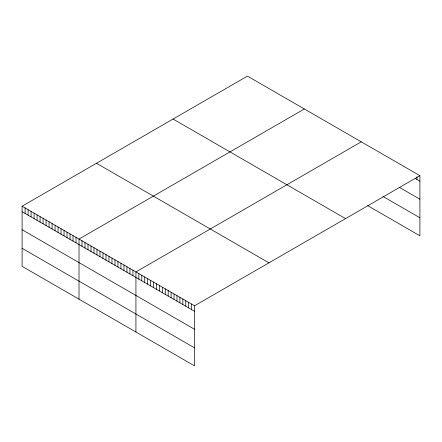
<?xml version="1.0" encoding="UTF-8"?>
<svg xmlns="http://www.w3.org/2000/svg" width="442" height="442" viewBox="0 0 442 442"><rect width="100%" height="100%" fill="white"/><g stroke="black" fill="none" stroke-linecap="round" stroke-linejoin="round"><path stroke-width="0.66" d="M22.1 206.204L194.563 305.781L194.563 365.888L22.1 266.316L22.1 206.204L247.437 76.112L419.9 175.684L419.9 235.796L367.711 205.663M304.35 108.97L79.013 239.067L79.013 299.173M361.263 141.827L135.926 271.924L135.926 332.036M194.563 305.781L419.9 175.684M415.209 178.485L419.9 181.192M399.375 187.364L419.9 199.209M382.96 196.447L419.9 217.773M173.076 119.042L345.539 218.613M96.461 163.275L268.924 262.846M22.1 211.712L194.563 311.29M22.1 229.735L194.563 329.307M22.1 248.299L194.563 347.871M416.966 176.745L416.966 179.496M191.635 304.085L191.635 309.593M188.701 302.394L188.701 307.903M185.773 300.698L185.773 306.207M182.839 299.007L182.839 304.516M179.905 297.317L179.905 302.825M176.977 295.621L176.977 301.129M174.043 293.93L174.043 299.438M171.109 292.239L171.109 297.748M168.181 290.543L168.181 296.052M165.247 288.853L165.247 294.361M162.313 287.156L162.313 292.665M159.385 285.466L159.385 290.974M156.451 283.775L156.451 289.283M153.518 282.079L153.518 287.587M150.589 280.388L150.589 285.897M147.656 278.698L147.656 284.206M144.722 277.001L144.722 282.51M141.794 275.311L141.794 280.819M138.86 273.615L138.86 279.123M132.931 270.195L132.931 275.703M129.937 268.465L129.937 273.974M126.942 266.736L126.942 272.244M123.948 265.007L123.948 270.515M120.948 263.277L120.948 268.786M117.953 261.548L117.953 267.056M114.959 259.819L114.959 265.327M111.964 258.089L111.964 263.598M108.97 256.36L108.97 261.868M105.975 254.631L105.975 260.139M102.975 252.901L102.975 258.41M99.98 251.172L99.98 256.68M96.986 249.443L96.986 254.951M93.991 247.713L93.991 253.222M90.997 245.984L90.997 251.492M88.002 244.255L88.002 249.763M85.002 242.525L85.002 248.034M82.008 240.796L82.008 246.304M76.018 237.337L76.018 242.846M73.024 235.608L73.024 241.117M70.029 233.879L70.029 239.387M67.029 232.149L67.029 237.658M64.035 230.42L64.035 235.929M61.04 228.691L61.04 234.199M58.046 226.961L58.046 232.47M55.051 225.232L55.051 230.741M52.057 223.503L52.057 229.011M49.056 221.773L49.056 227.282M46.062 220.044L46.062 225.553M43.067 218.315L43.067 223.823M40.073 216.586L40.073 222.094M37.078 214.856L37.078 220.365M34.084 213.121L34.084 218.635M31.084 211.392L31.084 216.906M28.089 209.663L28.089 215.177M25.095 207.933L25.095 213.442"/></g></svg>
